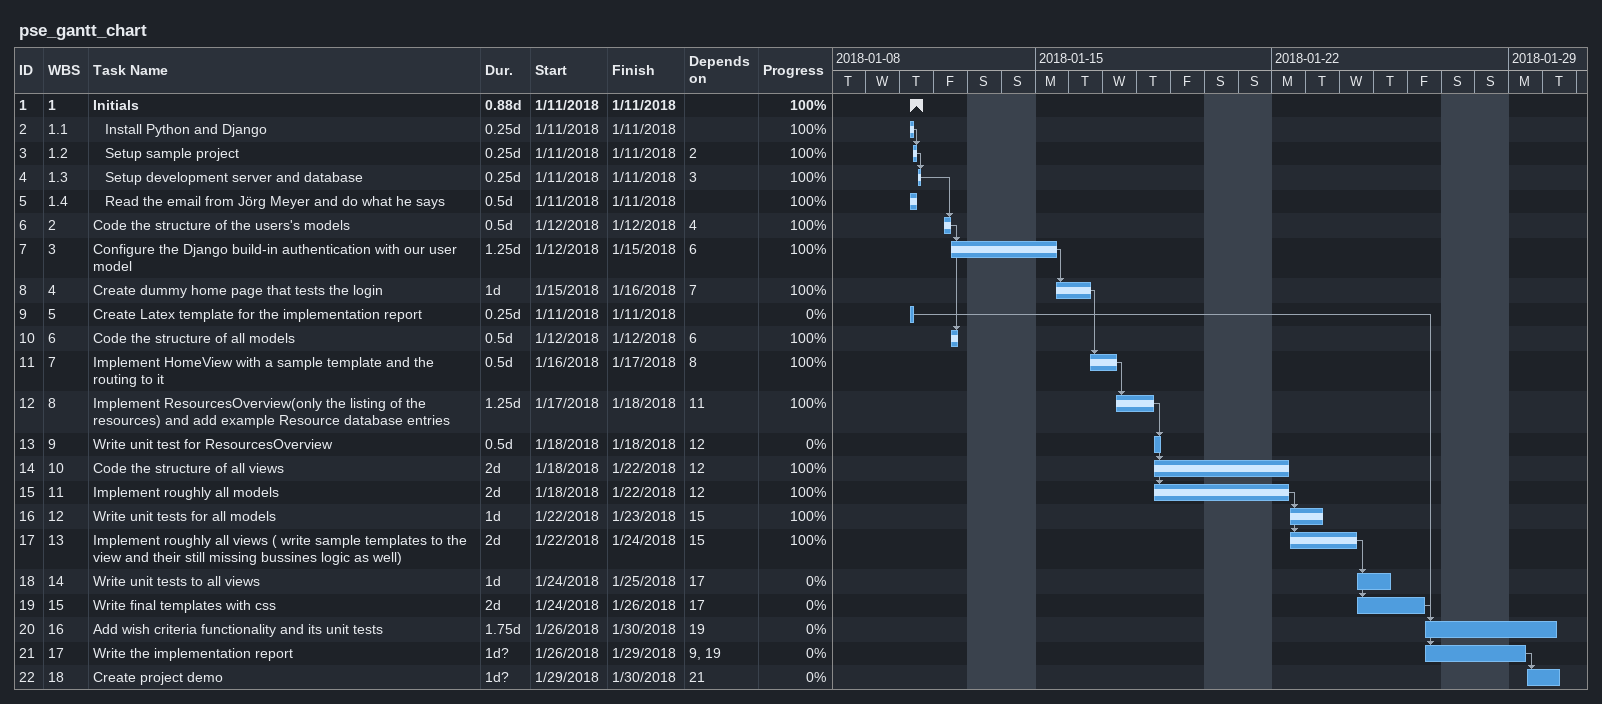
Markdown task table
pse_gantt_chart

| ID | WBS | Task | Duration | Start | Finish | Predecessors | % complete |
|---|---|---|---|---|---|---|---|
| 1 | 1 | **Initials** | 0.88d | 2018-01-11 | 2018-01-11 |  | 100 |
| 2 | 1.1 | Install Python and Django | 0.25d | 2018-01-11 | 2018-01-11 |  | 100 |
| 3 | 1.2 | Setup sample project | 0.25d | 2018-01-11 | 2018-01-11 | 2 | 100 |
| 4 | 1.3 | Setup development server and database | 0.25d | 2018-01-11 | 2018-01-11 | 3 | 100 |
| 5 | 1.4 | Read the email from Jörg Meyer and do what he says | 0.5d | 2018-01-11 | 2018-01-11 |  | 100 |
| 6 | 2 | Code the structure of the users's models | 0.5d | 2018-01-12 | 2018-01-12 | 4 | 100 |
| 7 | 3 | Configure the Django build-in authentication with our user model | 1.25d | 2018-01-12 | 2018-01-15 | 6 | 100 |
| 8 | 4 | Create dummy home page that tests the login | 1d | 2018-01-15 | 2018-01-16 | 7 | 100 |
| 9 | 5 | Create Latex template for the implementation report | 0.25d | 2018-01-11 | 2018-01-11 |  | 0 |
| 10 | 6 | Code the structure of all models | 0.5d | 2018-01-12 | 2018-01-12 | 6 | 100 |
| 11 | 7 | Implement HomeView with a sample template and the routing to it | 0.5d | 2018-01-16 | 2018-01-17 | 8 | 100 |
| 12 | 8 | Implement ResourcesOverview(only the listing of the resources) and add example Resource database entries | 1.25d | 2018-01-17 | 2018-01-18 | 11 | 100 |
| 13 | 9 | Write unit test for ResourcesOverview | 0.5d | 2018-01-18 | 2018-01-18 | 12 | 0 |
| 14 | 10 | Code the structure of all views | 2d | 2018-01-18 | 2018-01-22 | 12 | 100 |
| 15 | 11 | Implement roughly all models | 2d | 2018-01-18 | 2018-01-22 | 12 | 100 |
| 16 | 12 | Write unit tests for all models | 1d | 2018-01-22 | 2018-01-23 | 15 | 100 |
| 17 | 13 | Implement roughly all views ( write sample templates to the view and their still missing bussines logic as well) | 2d | 2018-01-22 | 2018-01-24 | 15 | 100 |
| 18 | 14 | Write unit tests to all views | 1d | 2018-01-24 | 2018-01-25 | 17 | 0 |
| 19 | 15 | Write final templates with css | 2d | 2018-01-24 | 2018-01-26 | 17 | 0 |
| 20 | 16 | Add wish criteria functionality and its unit tests | 1.75d | 2018-01-26 | 2018-01-30 | 19 | 0 |
| 21 | 17 | Write the implementation report | 1d? | 2018-01-26 | 2018-01-29 | 9, 19 | 0 |
| 22 | 18 | Create project demo | 1d? | 2018-01-29 | 2018-01-30 | 21 | 0 |
